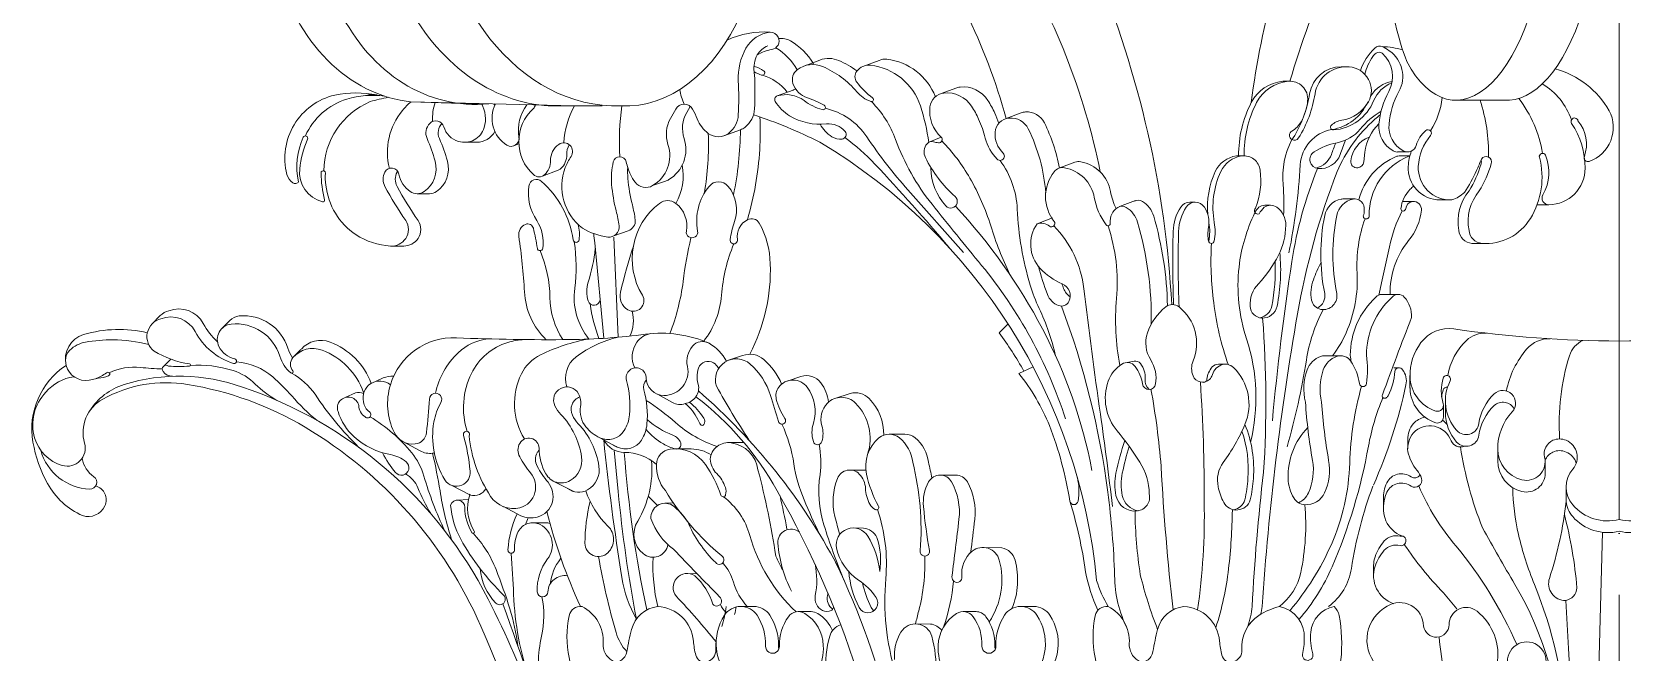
# Model space of a CAD drawing. Header units: millimetres. Extents: x 542654 to 551203, y 315718 to 321804.
# Drawn here: x 542954.1 to 543267.9, y 318043.9 to 318166.3 of the extents above; entities that cross this region are included whole.
import ezdxf

# ---------------------------------------------------------------- set-up
doc = ezdxf.new("R2010")
doc.units = ezdxf.units.MM
doc.linetypes.add('ACAD_ISO04W100', pattern=[30, 24, -3, 0, -3])
doc.layers.add('cad-block.com', color=250, linetype='Continuous')

msp = doc.modelspace()

# ---------------------------------------------------------------- linework, layer by layer
at = {"layer": 'cad-block.com', "color": 18, "linetype": 'ACAD_ISO04W100', "lineweight": 15, "ltscale": 4, "true_color": 0x000000}
msp.add_lwpolyline([(543267.27, 318415.49), (543267.27, 315911.75)], dxfattribs=at)
at = {"layer": 'cad-block.com', "color": 18, "lineweight": 15, "true_color": 0x000000}
for points in [[(543178.98, 318112.44, 0.085316), (543163.85, 318178.98, 0.058579), (543147.68, 318209.46, 0.066991), (543129.91, 318228.97, 0.040119), (543117.89, 318237.52, 0.167171), (543069.51, 318247.66, 0.006089), (543068.54, 318247.53, 0.006089)], [(543164.89, 318138.61, 0.088119), (543147.39, 318182.99, 0.134951), (543108.98, 318218.86, 0.138478), (543074.17, 318226.2, 0.934694)], [(543194.66, 318152.29, -0.077457), (543207.72, 318197.68, -0.151197), (543230.3, 318222.71, -0.172709)], [(543146.34, 318149.15, 0.08893), (543126.84, 318189.45, 0.152275), (543090.74, 318216.09, 6.807226)], [(543202.29, 318156.52, -0.029529), (543210.32, 318178.63, -0.074731), (543227.66, 318206.57, 363.288715)], [(543225.34, 318160.38, -0.060997), (543221.79, 318175.39, -0.060997)], [(543062.74, 318127.53, 0.1069), (543067.74, 318125.78, 0.487914), (543069.94, 318127.98, 0.032986), (543069.38, 318130.92, -0.043044), (543068.49, 318136.14, -0.07646), (543068.81, 318140.59, -0.798654), (543071.36, 318140.59, 0.050083), (543072.2, 318138.09, 0.060853), (543073.12, 318136.57, 0.37667), (543076.57, 318135.92, 0.351961), (543079.6, 318144.02, -0.211288), (543080.1, 318149.15), (543081.14, 318150.99, -0.584007), (543084.45, 318150.99, -0.033602), (543085.36, 318149.08, 0.137329), (543087.55, 318146.22, 0.334503), (543091.55, 318146.22, 0.222423), (543093.48, 318149.87, 0.02488), (543093.48, 318156.59, -0.140606), (543094.99, 318163.03, -0.244646), (543099.77, 318166.17)], [(543099.77, 318166.17, 0.129309), (543091.27, 318164.63, 0.598447)], [(543099.77, 318166.17, -0.286436), (543101.34, 318165.17, -0.497185), (543100.09, 318162.76, 0.092795), (543097.19, 318161.69, -6.529241)], [(543096.59, 318158.39, -0.146479), (543097.19, 318161.69, -0.165812), (543099.28, 318163.49, 4.013776)], [(543105.09, 318158.78, 0.118387), (543100.87, 318163.11, 0.118387)], [(543108.29, 318159.97, 0.124713), (543103.79, 318164.46, 0.175952), (543101.44, 318164.91, 0.175952)], [(543216.2, 318158.6, -0.118091), (543219.05, 318163.06, -0.118091)], [(543219.05, 318163.06, -0.293918), (543220.53, 318163.34, -1.516424)], [(543239.64, 318134.86, 0.062288), (543242, 318140.22, 0.922364), (543240.09, 318141.14, 0.006266), (543239.13, 318138.89, -0.043944), (543236.71, 318134.59, -0.13037), (543234.26, 318133.1, -0.445547), (543227.63, 318139.72, -0.164866), (543230.06, 318145.82, 0.924034), (543229.1, 318146.78, 0.148965), (543227.23, 318143.85, -0.484015), (543224.65, 318142.77, -0.296349), (543221.85, 318148.03, -0.104047), (543223.8, 318154.47, 0.383526), (543221.91, 318162.51, 0.033281), (543220.53, 318163.34, 0.033281)], [(543220.53, 318163.34, -0.066761), (543224.53, 318162.69, -3.105386)], [(543096.62, 318159.44, -0.056553), (543098.47, 318158.58, -0.886912), (543098.08, 318157.72, -0.058194), (543096.59, 318158.39, 0.009605), (543096.59, 318158.39)], [(543131.06, 318144.45, 0.045873), (543129.39, 318151.64, 0.291406), (543119.56, 318159.67, 0.271752), (543116.84, 318158.48, 0.324178), (543116.84, 318156.35, 0.079377), (543119.97, 318153.23, -0.868678), (543119.6, 318152.53, -0.130466), (543116.88, 318154.41, 0.115298), (543110.1, 318159.41, 0.271694), (543105.09, 318158.78, 0.318681), (543104.26, 318156.07, 0.237897), (543107.1, 318153.23, -0.044865), (543110.41, 318151.8, -0.897432), (543110.03, 318150.9, -0.091106), (543106.45, 318152.69, 0.241771), (543101.15, 318153.6, 0.485609), (543100.75, 318152.54, 0.122648), (543103.6, 318149.69, 0.163506), (543110.86, 318148.09, -0.25342), (543114.54, 318146.58, -0.594264), (543113.94, 318145.1, -0.168014), (543111.93, 318145.56, -0.131114), (543109.62, 318148.02)], [(543116.89, 318158.54, 0.056112), (543113.3, 318160.59, 0.192959), (543109.59, 318160.69, 0.192959)], [(543132.37, 318153.45), (543132.37, 318153.45, 0.27637), (543122.76, 318160.85, 0.133456), (543121.24, 318160.63, 0.133456)], [(543220.52, 318162.03, 0.307565), (543219.3, 318162.02, 0.091107), (543218.64, 318161.37, 0.08859), (543217.06, 318157.89, 3.647656)], [(543223.73, 318142.56, -0.157436), (543222.65, 318142.77, -0.296349), (543219.85, 318148.03, -0.104047), (543221.8, 318154.47, 0.347929), (543220.52, 318162.03, 0.347929)], [(543093.9, 318146.94, 0.072793), (543094.75, 318147.41, 0.222423), (543096.68, 318151.05, 0.02488), (543096.68, 318157.78, -0.025853), (543096.59, 318158.39, -0.025853)], [(543098.22, 318157.7, -0.166751), (543103.1, 318154.32, 2.49529)], [(543192.18, 318141.8, -0.120441), (543194.66, 318152.29, -0.257469), (543200.89, 318156.5, -0.022678), (543201.21, 318156.52, -0.022678)], [(543193.25, 318141.8, -0.120441), (543195.73, 318152.29, -0.257469), (543201.97, 318156.5, -0.468396), (543205.8, 318152.67, -0.105747), (543204.5, 318148.48, -0.137498), (543202.7, 318146.68, 0.585031), (543202.7, 318144.99, 0.401345), (543204.01, 318145.32, 0.10053), (543207.25, 318154.04, -0.392349), (543213.98, 318159.35, -0.251975), (543217.8, 318156.88, -0.257043), (543217.8, 318152.47, -0.235272), (543212.52, 318148.81, 0.151981), (543210.48, 318147.84, 0.708926), (543210.89, 318146.89, 0.285621), (543218.82, 318152.65, -0.209437), (543222.43, 318156.16, -0.209437)], [(543202.65, 318145.02, 0.108229), (543202.94, 318145.32, 0.10053), (543206.18, 318154.04, -0.369374), (543212.41, 318159.37, -0.369374)], [(543218.25, 318153.63, -0.212119), (543222.49, 318156.47, -0.212119)], [(543239.64, 318134.86, 0.227192), (543237.63, 318127.09, 0.374718), (543240.2, 318124.52, 0.278076), (543249.73, 318129.41, 0.206564), (543251.52, 318141.5, -0.929847), (543252.69, 318141.91, -0.236971), (543252.22, 318134.12, 0.578623), (543253.36, 318132.15, 0.412699), (543260.55, 318139.34, 0.148366), (543257.88, 318148.2, -1.241806), (543259.13, 318148.69, -0.262445), (543260.39, 318141.64, 0.628921), (543261.34, 318140.69, 0.456633), (543265.29, 318150.68, 0.197725), (543254.63, 318158.95, 0.197725)], [(543012.12, 318136.03, -0.083719), (543012.04, 318138.36, 1.143059), (543011.16, 318138.36, 0.058498), (543011.85, 318133.12, -0.568453), (543011.45, 318132.72, -0.374676), (543006.95, 318139.22, -0.072529), (543008.49, 318145.09, 0.984131), (543007.65, 318145.46, 0.166181), (543006.73, 318136.68, -0.417336), (543005.59, 318136.45, -0.183148), (543004.41, 318138.12, -0.42009), (543013.86, 318153.78, -2.388037)], [(543013.86, 318153.78, -0.098331), (543022.23, 318153.8, -3.430852)], [(543016.26, 318153, -0.101222), (543023.66, 318153.59, -16.303121)], [(543020.86, 318152.48, -0.030466), (543024.44, 318153.34, -0.030466)], [(543082.79, 318151.96, -0.071148), (543081.94, 318154.88, -9.527404)], [(543104.84, 318154.92, 0.021651), (543104.34, 318154.78, 0.01291), (543104.31, 318154.77, 0.01291)], [(543154.12, 318134.51, 0.095974), (543150.67, 318147.12, 0.305759), (543146.93, 318149.25, 0.371117), (543144.14, 318146.47, 0.220756), (543145.71, 318142.32, -1.009055), (543144.53, 318141.13, -0.133656), (543142.2, 318145.29, 0.046542), (543140.88, 318149.04, 0.03358), (543139.51, 318151.56, 0.287928), (543134.03, 318154.17, 0.347898), (543131.29, 318151.43, 0.238944), (543133.48, 318145.49, -0.728596), (543132.95, 318144.36, -0.036748), (543131.98, 318144.56, 0.294375), (543130.72, 318144.17, 0.297326), (543130.39, 318141.45, 0.097156), (543136.24, 318133.78, -1.061858), (543134.39, 318131.92, -0.174963), (543131.43, 318139.34, -0.174963)], [(543144.88, 318148.22, 0.025192), (543144.08, 318150.22, 0.03358), (543142.7, 318152.74, 0.287928), (543137.22, 318155.36, 0.070535), (543136.38, 318155.13, 0.070535)], [(543230.03, 318146.75, 0.120863), (543232.32, 318153.27, -5.961324)], [(543257.84, 318148.89, 0.175321), (543252.09, 318156, 0.175321)], [(543008.07, 318145.73, -0.214264), (543016.26, 318153, -1.36075)], [(543011.73, 318138.84, -0.301292), (543020.86, 318152.48, -1.501105)], [(543012.12, 318136.03, 0.225866), (543018.06, 318126.24, 0.132274), (543024.85, 318124, 0.261655), (543027.86, 318125.48, 0.310541), (543027.86, 318129.03, -0.026171), (543023.74, 318135.77, -0.25403), (543023.74, 318138.58, -0.70093), (543026.51, 318138.16, 0.194292), (543028.76, 318134.74, 0.311822), (543031.49, 318134.74, 0.318798), (543033.67, 318140.74, 0.038056), (543032.07, 318145.19, -0.305694), (543032.6, 318148.2, -0.5733), (543035.37, 318147.53, 0.251286), (543038.27, 318144.64, 0.414866), (543043.34, 318147.36, 0.205128), (543042.8, 318152.09, 0.205128)], [(543024.64, 318139.3, -0.237725), (543027.22, 318150.75, -0.045453), (543028.88, 318152.44, -0.045453)], [(543033.13, 318148.57, -0.080332), (543033.64, 318152.32, 1.600389)], [(543051.74, 318151.86, 0.201236), (543050.21, 318145.49, -0.642627), (543047.83, 318143.9, -0.392901), (543045.59, 318152.02)], [(543045.44, 318151.69, 0.015468), (543045.26, 318152.03, 0.015468)], [(543062.74, 318127.53, -0.332505), (543059.33, 318139.46, -0.059601), (543060.48, 318141.64, 0.831925), (543058.06, 318144.05, 0.255383), (543056.44, 318140.84, -0.218686), (543055.28, 318138.09, -0.388659), (543053.04, 318138.09, -0.440238), (543053.04, 318151.13, 0.153256), (543053.44, 318151.82, 0.153256)], [(543059.05, 318144.36, -0.106292), (543061.15, 318151.63, -1.818637)], [(543070.08, 318141.61, -0.043663), (543070.49, 318151.64, -3.744583)], [(543079.09, 318136.82, 0.069277), (543079.77, 318137.11, 0.351961), (543082.79, 318145.21, -0.211288), (543083.29, 318150.33), (543083.98, 318151.54)], [(543110.63, 318151.18, -0.190873), (543118.84, 318145.53, 0.033884), (543126.94, 318135.06, 0), (543137.88, 318122.74, -13.432039)], [(543119.73, 318152.5, -0.109377), (543124.5, 318145.02, 0.08149), (543131.69, 318132.25, 0.003091), (543141.46, 318120.19, -0.093576), (543158.04, 318089.9, -1.376333)], [(543156.83, 318139.38, 0.06871), (543153.86, 318148.3, 0.305759), (543150.12, 318150.44, 0.071069), (543149.29, 318150.25, 0.071069)], [(543220.28, 318150.6, 0.083046), (543216.16, 318147.06, -0.173743), (543211.59, 318144.37, 0.097074), (543207.05, 318142.55, 0.711167), (543207.85, 318139.29, 0.342134), (543212.23, 318142.07, -0.00686), (543213.29, 318144.9)], [(543210.56, 318146.97, 0.257531), (543217.65, 318152.44, 0.257531)], [(543241.47, 318141.56, 0.084056), (543239.82, 318152.77, 0.084056)], [(543252.12, 318142.28, 0.124616), (543247.46, 318153.1, 0.124616)], [(543032.55, 318134.32, 0.152295), (543033.91, 318134.74, 0.318798), (543036.1, 318140.74, 0.038056), (543034.5, 318145.19, -0.305694), (543035.03, 318148.2)], [(543093.9, 318146.94, -0.04832), (543092.53, 318134.07, 3.335535)], [(543095.27, 318129.19, 0.056011), (543097.7, 318143.04, 0.028257), (543097.73, 318149.46, 3.83741)], [(543164.16, 318058.04, 0.239744), (543109.57, 318144.46, 0.039699), (543096.47, 318149.87, 0.074944)], [(543196.83, 318052.89, -0.026612), (543203.79, 318110.61, -0.049635), (543211.62, 318138.67, -0.1143), (543219.06, 318149, -0.029602), (543220.12, 318149.87, -0.029602)], [(543210.56, 318146.97, 0.349978), (543204.33, 318140.02, -0.035633), (543202.1, 318122.63, -0.81846)], [(543219.86, 318148.11, 0.172334), (543217.09, 318142.52), (543216.85, 318140.58, -0.346083), (543215.69, 318139.42, -0.485793), (543214.3, 318140.81, -0.278844), (543217.96, 318145.5)], [(543041.87, 318144.46), (543041.87, 318144.46, 0.275429), (543045.45, 318146.6, 0.275429)], [(543060.12, 318143.99, 0.13737), (543059.63, 318142.02, -0.218686), (543058.47, 318139.27, -0.097294), (543057.93, 318138.94)], [(543087.55, 318146.22, -0.052817), (543086.78, 318134.44, -0.846108)], [(543114.49, 318145.38, -0.047086), (543120.43, 318140.16, -0.014242), (543135.05, 318123.72, 0.010849)], [(543133.63, 318144.73, -0.061896), (543139.16, 318137.4, -0.055436), (543143.28, 318127.98, 0.036041), (543147.04, 318118.39, 1.355104)], [(543202.7, 318144.99, 0.143837), (543200.95, 318136.09, -0.038592), (543201.04, 318130.08, 0.219367)], [(543207.44, 318139.38, 0.255575), (543210.49, 318142.07, -0.00544), (543211.32, 318144.31, -0.00544)], [(543145.12, 318140.88, -0.14831), (543148.51, 318131.3, 0.061444), (543151.07, 318116.25, 0.038127), (543152.82, 318111.71, -0.054927), (543156.07, 318102.35, -9.266412)], [(543168.01, 318131.38, -0.070185), (543166.91, 318134.75, 0.313854), (543161.03, 318140.63, 0.136223), (543159.89, 318140.52)], [(543180.43, 318111.99, -0.016383), (543180.34, 318126.89, -0.138745), (543181.83, 318131.66, -0.54169), (543185.43, 318131.66, -0.191704), (543186.24, 318127.63, 0.090098), (543186.24, 318124.99, 0.834698), (543187.38, 318124.99, 0.090098), (543187.38, 318128.67, -0.154238), (543188.66, 318138.69, -0.255994), (543192.81, 318141.77, -0.420342), (543196.43, 318138.96, -0.126604), (543195.51, 318131.46, 0.838806), (543196.22, 318130.37, -0.068991), (543197.25, 318131.64, -0.326625), (543199.72, 318131.64, -0.242631), (543201.49, 318128.09, -0.113862), (543200.05, 318122.18, -0.07489), (543196.08, 318116.57, 0.208429), (543194.44, 318112.12, 0.381367), (543196.76, 318109.8, 0.372913), (543199.77, 318112.12, 0.074997), (543200.3, 318122.7, -47.507584)], [(543186.11, 318130.17, -0.131234), (543187.58, 318138.69, -0.255994), (543191.74, 318141.77, -0.033995), (543192.18, 318141.8)], [(543225.95, 318141.75, 0.030199), (543225.77, 318141.71, 0.310048), (543217.93, 318129.96, -1.041298), (543216.77, 318129.93), (543216.77, 318129.93, 0.100222), (543216.95, 318131.07, 0.526277), (543214.77, 318133.25, 0.310378), (543211.53, 318130.01, 0.099962), (543211.53, 318114.66, -0.526277), (543208.39, 318111.51, -0.310378), (543206.57, 318113.33, -0.136719), (543206.92, 318117.35, -0.030632), (543208.43, 318120.71)], [(543223.82, 318141.77, 0.069608), (543223.4, 318141.71, 0.24171), (543215.92, 318133.1)], [(543231.93, 318133.09, -0.429791), (543225.64, 318139.72, -0.07501), (543226.25, 318142.71, -0.07501)], [(543237.65, 318134.86, 0.062288), (543240.01, 318140.22, 0.180662), (543240.01, 318140.97, 0.180662)], [(543027.47, 318124, 0.246996), (543030.29, 318125.48, 0.310541), (543030.29, 318129.03, -0.026171), (543026.16, 318135.77, -0.25403), (543026.16, 318138.58, -0.030707), (543026.26, 318138.73, -0.030707)], [(543071.73, 318127.03, 0.367681), (543073.14, 318129.16, 0.032986), (543072.57, 318132.11, -0.043044), (543071.69, 318137.33, -0.038175), (543071.67, 318139.56, -0.038175)], [(543081.14, 318132.42, 0.177225), (543082.42, 318139.96, -11.386361)], [(543174.95, 318108.61, 0.074759), (543172.23, 318128.72, 0.184582), (543170.02, 318131.62, 0.285791), (543168.35, 318131.62, 0.293131), (543166.87, 318128.51, -0.769799), (543166.05, 318128.18, -0.117217), (543163.71, 318133.57, 0.313854), (543157.83, 318139.44, 0.277597), (543155.78, 318138.66, 0.345232), (543155.78, 318128.84, -0.886167), (543154.87, 318127.93, 0.245635), (543152.41, 318128.38, 0.3525), (543153.03, 318119.59, 0.107462), (543157.38, 318116.55, -0.431093), (543158.7, 318113.06, -0.390077), (543156.66, 318112.26, -0.211023), (543154.46, 318114.46, -0.030649), (543152.71, 318119.95, -4.210327)], [(543207.75, 318139.3, 0.059187), (543202.69, 318120.97, 0.014813), (543198.84, 318089.54, 3.736823)], [(543055.57, 318105.52, -0.188883), (543051.28, 318114.95, 0.023683), (543050.17, 318125.92, -0.342578), (543051.5, 318128.28, -0.462894), (543053.04, 318127.5, -0.019309), (543053.83, 318123.54, 0.853204), (543054.89, 318123.54, 0.187607), (543053.7, 318129.03, -0.180973), (543052.14, 318135.83, -0.599333), (543054.64, 318136.76, -0.178638), (543060.88, 318125.23, 0.866899), (543062.06, 318125.23, 0.104569), (543061.86, 318128.27, 29.551117)], [(543095.78, 318102.65, 0.125904), (543099.79, 318120.51, 0.118346), (543097.62, 318128.5, 0.412718), (543095.27, 318129.19, 0.315105), (543093.3, 318125.27, -1.157598), (543091.86, 318125.27, -0.046289), (543092.72, 318128.83, 0.258388), (543091.5, 318135.77, 0.477037), (543087.7, 318135.77, 0.218821), (543085.45, 318126.94, -1.19976), (543083.23, 318126.94, 0.279958), (543081.14, 318132.42, 0.342548), (543077.92, 318132.42, 0.380371), (543074.55, 318114.3, -0.782962), (543071.67, 318111.42, -0.328446), (543070.22, 318114.91, -0.017164), (543072.79, 318124, 0.156442)], [(543222.06, 318114.47, -0.178868), (543225.72, 318125.09, 0.14518), (543228.23, 318131.07, 0.479421), (543226.53, 318132.77, 0.35188), (543225.14, 318131.38, -0.35188), (543224.66, 318130.9, -0.479421), (543224.2, 318131.36, -0.172321), (543226.05, 318135.2, 0.017305), (543226.69, 318135.88, 0.017305)], [(543237.65, 318134.86, 0.227192), (543235.64, 318127.09, 0.374718), (543238.21, 318124.52, 0.029704), (543239.44, 318124.51, 0.029704)], [(543136.3, 318131.86, -0.066711), (543153.47, 318107.66, -0.073968), (543163.23, 318079.75, 90406997043.419601)], [(543178.14, 318112.21, 0.065871), (543175.42, 318129.9, 0.184582), (543173.22, 318132.81, 0.269747), (543171.63, 318132.86, 0.269747)], [(543179.34, 318112.43, -0.015893), (543179.27, 318126.89, -0.138745), (543180.75, 318131.66, -0.253447), (543182.55, 318132.63, -0.253447)], [(543195.36, 318130.7, -0.052552), (543196.18, 318131.64, -0.148111), (543197.33, 318132.04)], [(543212.74, 318133.28, 0.045906), (543212.4, 318133.25, 0.310378), (543209.16, 318130.01, 0.099962), (543209.16, 318114.66, -0.33465), (543207.71, 318111.75)], [(543186.27, 318124.87, 0.05435), (543186.31, 318124.99, 0.087669), (543186.33, 318128.58, 0.087669)], [(543195.41, 318130.61, 0.086198), (543192.26, 318119.86, 0.110032), (543193.76, 318105.7, -0.138083), (543194.54, 318085.28, -0.979734)], [(543217.12, 318129.39, 0.099644), (543215.56, 318118.72, -0.117905), (543213.39, 318106.91, -0.056652), (543210.73, 318102.36, -0.500747)], [(543224.43, 318130.94, 0.061416), (543221.92, 318123.86, 0.000617), (543219.81, 318114.33, -0.485446)], [(543066.93, 318105.8), (543065.15, 318124.63, 0.007432), (543064.95, 318126.46)], [(543084.12, 318125.63, 0.0245), (543082.59, 318117.03, -0.060271), (543079.99, 318106.75, 4.724477)], [(543155.72, 318127.98, -0.165164), (543161.65, 318115.59, 0.005985), (543164.91, 318090.84, -0.00611), (543167.29, 318072.65, -1.125896)], [(543166.42, 318128, -0.103658), (543168.1, 318113.66, 0.069479), (543168.75, 318100.45, -10.594011)], [(543054.36, 318123.09, -0.097343), (543056.31, 318113.87, 0.141512), (543058.86, 318105.54, -1.845382)], [(543061.11, 318124.84, -0.069815), (543061.2, 318115.66, 0.202849), (543063.98, 318105.65, 14.008654)], [(543065.25, 318123.51, -0.049441), (543063.86, 318116.85, 0.153899), (543063.86, 318113.16, 0.80838), (543066.21, 318113.38, -4.499582)], [(543092.58, 318124.44, 0.078221), (543090.16, 318114.28, -0.14645), (543086.66, 318105.25, -1.134044)], [(543186.81, 318124.52, 0.045697), (543187.26, 318112.84, 0.053692), (543190.14, 318100.62, 0.3323)], [(543196.4, 318109.85, 0.304278), (543198.7, 318112.12, 0.062286), (543199.36, 318120.91)], [(543158.94, 318113.95, -0.141113), (543157.66, 318115.64, -0.005337), (543157.3, 318116.58)], [(543064.25, 318112.58, 0.053188), (543065.97, 318105.74, 1.186471)], [(543174.55, 318075.1, 0.137242), (543172.69, 318081.38, 0.034403), (543168.22, 318087.53, -0.265762), (543166.45, 318097.32, -0.164833), (543169.13, 318100.71, -0.397096), (543171.77, 318100.23, -0.119737), (543173.21, 318096.8, 0.852937), (543175.8, 318096.8, 0.18171), (543174.84, 318101.52, -0.224639), (543174.2, 318106.88, -0.145983), (543177.8, 318111.99, -0.346815), (543180.43, 318111.99, -0.33617), (543183.2, 318101.35, 0.19963), (543183.2, 318098.38, 0.520542), (543186.42, 318097.67, 0.141508), (543187.01, 318098.63, -0.266002), (543188.99, 318100.61, -0.264051), (543191.14, 318100.06, -0.311571), (543193.42, 318088.79, -0.057536), (543189.16, 318081.33, 0.219029), (543188.16, 318076.51, 0.286121)], [(543208.55, 318093.23, -0.146088), (543208.88, 318099.57, -0.225279), (543211.52, 318102.22, -0.344773), (543214.32, 318101.29, -0.108107), (543216.03, 318096.86, 0.856543), (543217.39, 318096.86, 0.077271), (543217.39, 318102.44, -0.210709), (543222.45, 318113.92, -0.455022), (543224.86, 318113.92, -0.187623), (543226.31, 318109.91, 0.005794), (543220.56, 318094.65, 0.738467), (543221.2, 318094.01, 0.150439), (543221.66, 318094.48, 0.106869), (543223.01, 318099.27, -0.378973), (543223.71, 318099.97, -0.24996), (543224.52, 318099.6, -0.218187), (543225.19, 318096.64, -0.053292), (543218.76, 318076.84, -0.053292)], [(543214.37, 318101.04, 0.019468), (543214.21, 318102.44, -0.210709), (543219.27, 318113.92, -0.216816), (543220.47, 318114.47)], [(543019.54, 318095.13, 0.21938), (543011.35, 318103.46, 0.315125), (543005.6, 318102, 0.371439), (543005.6, 318099.37, -0.928508), (543005.19, 318098.96, -0.140609), (543003.03, 318102.25, 0.356431), (542993.43, 318108.61, 0.52855), (542991.02, 318104.19, 0.220383), (542994.14, 318101.75, -1.038804), (542993.89, 318100.83, -0.196813), (542986.34, 318107.12, 0.380836), (542979.55, 318109.64, 0.629754), (542978.23, 318103.26, 0.099669), (542985.19, 318100.76, -0.864655), (542985.19, 318100.31, -0.041509), (542981.04, 318100.32, 0.902677), (542980, 318099.28, 0.245527), (542981.87, 318098.3, 0.30405)], [(542990.72, 318105.13, -0.088163), (542987.93, 318108.71, 0.380836), (542981.14, 318111.22, 0.137175), (542979.45, 318110.27)], [(543005.54, 318101.93, -0.074691), (543004.62, 318103.83, 0.356431), (542995.02, 318110.2, 0.173464), (542993.17, 318109.32)], [(543072.53, 318111.13, -0.188766), (543072.08, 318106.24, -1.385581)], [(543157.24, 318112.15, -0.056839), (543166.37, 318075.43, -0.024171), (543167.72, 318059.01, -19.530146)], [(543196.92, 318109.79, -0.035443), (543197.11, 318079.38, 0.01774), (543194.85, 318052.89, 9.459672)], [(543208.88, 318111.47, 0.084277), (543205.54, 318101.48, -0.032772), (543201.73, 318084.42, -0.748691)], [(542976.88, 318106.87, 0.132128), (542964.32, 318106.54, 0.403691), (542960.88, 318100.46, 0.394165), (542965.42, 318097.56, 0.016545), (542966.67, 318097.83, 0.016545)], [(543040.39, 318086.58, 1.447713), (543039.26, 318086.69, -0.039558), (543040.58, 318079.6, -0.32735), (543038.96, 318076.83, -0.375373), (543035.56, 318077.91, -0.18087), (543033.42, 318089.29, -0.087292), (543034.81, 318093.13, 1.262313), (543032.53, 318093.81, -0.013673), (543031.96, 318087.19, -0.349511), (543029.73, 318084.95, -0.319753), (543025.56, 318087.26, -0.186707), (543024.84, 318096.64, -0.342599), (543037.86, 318105.9, 0.013297), (543060.29, 318105.55, 0.030126), (543075.18, 318106.61, -0.138229), (543087.71, 318104.81, -0.650191)], [(543073.05, 318099.96, -0.273815), (543073.48, 318105.05, -0.198568), (543076.14, 318106.72, -0.681231)], [(543146.69, 318108.64), (543144.93, 318106.88, -0.029207), (543149.83, 318099.33, -0.029207)], [(543267.26, 318070.06, -0.282827), (543258.1, 318072.93, -0.374353), (543258.1, 318079.98, 0.507507), (543256.81, 318085.68, 0.207223), (543254.2, 318085.68, 0.365299), (543252.55, 318082.36, -0.562132), (543248.08, 318077.88, -0.344516), (543243.29, 318083.94, -0.19005), (543246.16, 318091.31, 0.961735), (543242.62, 318094.84, 0.173614), (543239.58, 318088.99, -0.63933), (543235.19, 318087.65, -0.308043), (543233.9, 318097.39, 1.085661), (543232.54, 318097.94, 0.151976), (543232.54, 318092.89, -0.604226), (543231.1, 318091.45, -0.32338), (543225.99, 318098.27, -0.167014), (543228.15, 318104.95, -0.273622), (543234.65, 318107.64, 0.034168), (543267.26, 318105.25, -417.913606)], [(543233.44, 318098.43, -0.16547), (543237.15, 318105.39, -0.205283), (543241.07, 318106.82, -0.944795)], [(543267.26, 318070.06, 0.282827), (543276.42, 318072.93, 0.374353), (543276.42, 318079.98, -0.507507), (543277.71, 318085.68, -0.207223), (543280.32, 318085.68, -0.365299), (543281.97, 318082.36, 0.562132), (543286.44, 318077.88, 0.344516), (543291.23, 318083.94, 0.19005), (543288.36, 318091.31, -0.961735), (543291.9, 318094.84, -0.173614), (543294.94, 318088.99, 0.63933), (543299.33, 318087.65, 0.308043), (543300.62, 318097.39, -1.085661), (543301.98, 318097.94, -0.151976), (543301.98, 318092.89, 0.604226), (543303.42, 318091.45, 0.32338), (543308.53, 318098.27, 0.167014), (543306.37, 318104.95, 0.273622), (543299.87, 318107.64, -0.034168), (543267.26, 318105.25, 417.913606)], [(542977.17, 318104.56, 0.064734), (542970.1, 318105.5, 0.043451), (542964.68, 318105.04, 0.153472), (542961.59, 318103.45, 0.190721), (542960.73, 318101.42, 0.853235)], [(543021.06, 318096.91, 0.215591), (543012.94, 318105.05, 0.308368), (543007.27, 318103.68, 0.308368)], [(543033.75, 318094.96, -0.153307), (543038.21, 318102.96, -0.164842), (543044.13, 318105.68, -1.258764)], [(543039.98, 318087.43, -0.193113), (543040.83, 318098.87, -0.207998), (543047.99, 318104.96, -0.05913), (543051.28, 318105.54, -0.84443)], [(543040.39, 318086.58, 0.125042), (543044.62, 318074.61, 0.317385), (543050.39, 318072.39, 0.275802), (543053.35, 318075.36, 0.235152), (543052.5, 318079.23, -0.040328), (543050.35, 318082.41, -0.263574), (543050.35, 318085.08, -0.765179), (543054.16, 318084.11, 0.123802), (543055.5, 318079.07, 0.418236), (543060.3, 318077.73, 0.310417), (543062.56, 318082.42, 0.151712), (543058.47, 318090.79, -0.075209), (543057.31, 318092.46, -0.977377), (543061.95, 318094.86, -0.169409), (543062.37, 318092.36, 0.216289), (543063.42, 318088.31, 0.112853), (543066.15, 318086.18, 0.378188), (543070.94, 318087.58, 0.118979), (543072.01, 318090.72, 0.088885), (543071.42, 318097.5, -1.137779), (543075.29, 318098.02, 0.410298), (543078.8, 318094.52, 0.482326), (543083.44, 318100.27, -0.235409), (543084.42, 318104.24, -0.361945), (543087.71, 318104.81, -0.137697), (543091.17, 318101.27, -2.620614)], [(543051.28, 318085.94, -0.256781), (543050.69, 318098.78, -0.165902), (543054.45, 318102.53, -0.070554), (543063.98, 318105.65, -1.192123)], [(543059.66, 318096.22, -0.321451), (543061.49, 318102.14, -0.105939), (543069.78, 318106.02, -1.257058)], [(543245, 318095.41, -0.129004), (543249.05, 318103.71, -0.229713), (543253.65, 318105.71, -0.95833)], [(543255.51, 318085.95, -0.092132), (543257.45, 318102.36, -0.21196), (543260.11, 318105.39, -1.564817)], [(542964.11, 318070.82, -0.165341), (542957.2, 318077.15, -0.081974), (542954.32, 318085.32, -0.300319), (542960.88, 318100.46, -1.718302)], [(542969.39, 318098.99, -0.14271), (542975.51, 318100.06, 0.019281), (542979.83, 318099.75, -59.038108)], [(542985.37, 318100.44, -0.096), (542993.81, 318099.44, -0.118048), (542998.19, 318096.78, 0.06467), (543002.42, 318093.56, -15.325898)], [(542994.5, 318101.16, -0.158378), (543001.63, 318098.17, -0.037368), (543005.38, 318094.43, 0.045203), (543010.36, 318089.6, 1.24171)], [(543080.47, 318093.16, 0.249167), (543082.96, 318092.95, 0.446678), (543085.57, 318096.76, -0.189803), (543085.83, 318100.37, -0.444328), (543088.92, 318100.74, -0.032824), (543089.62, 318099.85, -0.032824)], [(543118.99, 318082.91, 0.281842), (543116.6, 318093.01, 0.416008), (543111.06, 318093.01, 0.276211), (543109.96, 318088.55, -0.148902), (543109.96, 318085.43, -0.740793), (543108.28, 318085.43, -0.148902), (543108.28, 318089.07, 0.23743), (543107.06, 318096.14, 0.50418), (543101.44, 318096.14, 0.223714), (543100.97, 318093.81, 0.088712), (543102.68, 318089.99, -1.173646), (543101.38, 318089.38, 0.006184), (543099.83, 318094.54, 0.137742), (543095.81, 318100.73, 0.764024), (543089.17, 318096.33, 0.401173)], [(543102.03, 318096.77, 0.111314), (543098.5, 318101.62, 0.276508), (543094.33, 318102.38, 0.276508)], [(543151.64, 318100.17), (543148.85, 318098.88, 1.061705)], [(543170.2, 318101.03), (543171.55, 318101.3, -0.281931), (543172.8, 318100.83, -0.18825), (543173.75, 318097.73, 0.218286), (543174.5, 318095.69, 1.00155)], [(543189.58, 318100.69), (543188.2, 318100.69, 0.214726), (543186.98, 318100.14, 0.156821), (543185.91, 318097.71, -0.472393), (543185.06, 318097.14, 11.97404)], [(543205.36, 318093.23, -0.146088), (543205.7, 318099.57, -0.225279), (543208.34, 318102.22, -0.085769), (543209.14, 318102.36, -0.085769)], [(543063.99, 317966.58, 0.080287), (543042.67, 318049.04, 0.156435), (543008.04, 318088.25, 0.094056), (542984.8, 318096.71, 0.168485), (542968.1, 318093.81, 0.34982), (542964.51, 318085.12, -0.590322), (542960.1, 318080.72, -0.257607), (542954.66, 318086.16, -0.266918), (542956.86, 318095.16, -5.18428)], [(542962.41, 318098.23, 0.181794), (542956.86, 318095.16)], [(542965.51, 318091.45, -0.180824), (542972.31, 318096.69, -0.16203), (542995.63, 318096.17, -0.196072), (543044.14, 318054.35, -0.061932), (543060.33, 318009.77, -0.003807), (543062.19, 318001.32, -3.145949)], [(542966.67, 318097.83, 0.084902), (542968.8, 318098.99, -0.345846), (542969.39, 318098.99, -0.486054), (542969.39, 318098.53, -0.114955), (542968.69, 318098.2, -0.013817), (542966.67, 318097.83, 0.046088)], [(543005.36, 318098.89, -0.124663), (543009.97, 318094.75, 0.049924), (543018.6, 318084.29, 1.137692)], [(543024.84, 318096.64, 0.718797), (543019.53, 318093.26, 0.219038), (543020.7, 318091.3, -1.099717), (543019.84, 318090.29, -0.234225), (543018.6, 318092.53, 1.066502), (543014.51, 318091.35, 0.135261), (543017.68, 318086.37, 0.14063), (543024.88, 318082.85, -0.131989), (543027.95, 318081.42, -1.089196), (543025.85, 318079.31, -0.061121), (543023.3, 318083.22, -5.026389)], [(543025.48, 318098.32, 0.109918), (543023.41, 318098, 0.286112)], [(543068.88, 318084.72, 0.025929), (543069.59, 318084.34, 0.378188), (543074.38, 318085.73, 0.118979), (543075.45, 318088.88, 0.088885), (543074.86, 318095.66, -0.261924), (543075.33, 318097.53, -0.261924)], [(543111.27, 318093.2, 0.131593), (543109.75, 318097.04, 0.324623), (543105.84, 318098.28, 0.324623)], [(543148.85, 318098.88, -0.068659), (543154.89, 318088.57, 65.188761)], [(543184.63, 318097.19, -0.017612), (543185.39, 318073.49, -0.04096), (543184.08, 318052.24, -2.217556)], [(543019.54, 318094.9, 0.190915), (543017.98, 318095.05, 0.190915)], [(543059.81, 318076.19, 0.307832), (543063.74, 318075.89, 0.310417), (543065.99, 318080.58, 0.151712), (543061.91, 318088.95, -0.075209), (543060.75, 318090.62, -0.448308), (543062.22, 318094.23, -0.448308)], [(543075.3, 318093.54, -0.039693), (543081.08, 318089.19, 0.10246), (543089.3, 318084.48, 1.379027)], [(543145.86, 317822.16, -0.285243), (543127.33, 317853.27, 0.009206), (543127.33, 317954.78, 0.013196), (543125.49, 317995.88, 0.112999), (543101.11, 318075.74, 0.103267), (543085.12, 318094.27, 0.03261)], [(543112.96, 318061.06, 0.092599), (543085.6, 318095.42, -0.419231), (543085.6, 318095.42, -0.419231)], [(543095.56, 318085.77, -0.016607), (543089.17, 318096.33)], [(543122.18, 318086.69, 0.203668), (543119.29, 318093.91, 0.26494), (543115.57, 318094.94, 0.26494)], [(543174.89, 318095.75, -0.025231), (543176.88, 318080.51, 0.014902), (543179.26, 318052.24, -10.494715)], [(543216.44, 318096.33, 0.062684), (543214.09, 318081.2, -0.096937), (543210.47, 318065.15, -0.072265), (543202.28, 318052.07, 5.849524)], [(543220.65, 318094.1, 0.05511), (543217.79, 318084.51, -0.056638), (543210.63, 318060.75, -0.07848), (543204.08, 318050.34, 17.296046)], [(543232.59, 318090.24, -0.50559), (543231.1, 318089.14, -0.32338), (543225.99, 318095.96, -0.004522), (543225.98, 318096.15, -0.004522)], [(543233.39, 318096.13, 0.384152), (543232.54, 318095.63, 0.041342), (543232.23, 318094.26)], [(543083.81, 318093.19, -0.079786), (543086.67, 318090.07, -0.299892), (543086.67, 318088.78, -0.538589), (543086.04, 318088.78, -0.038015), (543085.48, 318089.77, 0.120693), (543082.96, 318092.95, -65.501912)], [(543208.55, 318093.23, 0.02686), (543209.94, 318081.69, -0.150944), (543209.14, 318075.33, -0.311192), (543205.24, 318072.98, -0.246169), (543203.06, 318074.3, -0.130107), (543201.94, 318078.12, -0.199221), (543205.82, 318088.22, -3.882084)], [(543205.36, 318093.23, 0.02686), (543206.76, 318081.69, -0.150944), (543205.96, 318075.33, -0.179989), (543203.99, 318073.35, -0.179989)], [(543246.54, 318091.85, 0.494267), (543242.62, 318092.53, 0.173614), (543239.58, 318086.68, -0.63933), (543235.19, 318085.34, -0.184409), (543232.97, 318091.16, -0.184409)], [(543020.83, 318090.32, -0.086021), (543029.04, 318083.21, -0.100422), (543031.45, 318078.63, 0.039521), (543035.58, 318067.81, -153.745048)], [(543075.52, 318089.75, 0.088417), (543080.55, 318086.71, -0.211926), (543082.11, 318085.15, -0.617815), (543081.04, 318083.97, -0.062625), (543078.69, 318084.97, -0.086629), (543075.27, 318087.84, -4.421994)], [(543102.08, 318088.85, -0.070793), (543104.44, 318081.03, 0.063635), (543106.46, 318073.94, 0.006921), (543109.48, 318067.16, 2.669737)], [(543154.89, 318088.57, -0.050133), (543158.9, 318073.67, 0.849586), (543160.5, 318073.67, 0.095121), (543160.37, 318078.35)], [(543188.16, 318076.51, 0.081511), (543189.24, 318073.43, 0.66773), (543194.47, 318073.93, 0.039829), (543195.09, 318078.15, 0.116897), (543193.42, 318088.79, 2.539267)], [(543191.22, 318071.97, 0.277727), (543193.4, 318073.93, 0.039829), (543194.02, 318078.15, 0.101859), (543192.84, 318087.49)], [(543222.73, 318053.44, -0.404941), (543219.09, 318060.84, -0.108864), (543220.92, 318063.98, -0.273028), (543224.03, 318064.91), (543224.03, 318064.91), (543224.03, 318064.91, 1.017526), (543224.38, 318066.82, -0.201335), (543221.25, 318069.79, -0.207166), (543221.41, 318075.44, -0.466882), (543226.21, 318076.62, 0.681454), (543228.26, 318078.15, 0.100621), (543227.37, 318079.72, -0.107819), (543225.56, 318083.42, -0.204463), (543226.67, 318087.14, -0.564623), (543234.08, 318085.56), (543234.08, 318085.56, 0.39555), (543236.72, 318084.52, 0.39555)], [(543225.53, 318085.82, -0.175226), (543226.67, 318088.98, -0.148268), (543228.9, 318090.27)], [(543232.43, 318089.66, -0.049492), (543233.3, 318088.79)], [(543077.32, 318080.93, 0.180707), (543070.99, 318083.29, -0.280478), (543066.93, 318085.76, -2.741388)], [(543066.93, 318085.76, 0.013974), (543070.5, 318058.6, 0.089974), (543073.37, 318050.42, -0.762391)], [(543089.1, 318045.9, 0.021436), (543081.25, 318054.9, -0.856473), (543084.88, 318058.97, -0.136522), (543088.45, 318053.34, 1.132892), (543089.78, 318054.79, -0.001288), (543080.69, 318064.2, -0.158403), (543076.25, 318070.26, -0.60135), (543080.44, 318072.89, -0.082189), (543083.43, 318069.68, 0.094421), (543089.01, 318061.55, 1.186249), (543090.22, 318062.87, -0.082709), (543079.1, 318075.75, -0.192959), (543077.32, 318080.93, -0.360566), (543080.05, 318083.91, -0.28114), (543087, 318080.88, -0.070401), (543090.04, 318074.88, 0.74775), (543090.98, 318074.93, 0.144328), (543090.92, 318076.39, 0.115506), (543089.21, 318079.12, -0.186061), (543087.93, 318081.96, -0.440091), (543092.09, 318085.17, -0.335479), (543097.36, 318079.83, -0.026406), (543100.86, 318062.84, 0.007353), (543102.39, 318059.79)], [(543109.4, 318084.85, -0.08979), (543109.6, 318078.93, 0.112094), (543110.37, 318069, 0.022476), (543114.3, 318058.12, 11.080145)], [(543142.97, 318049.86, 0.215134), (543144.97, 318062.06, 0.54123), (543139.64, 318063.81, 0.260801), (543137.6, 318058.77, -1.132892), (543135.63, 318058.77, 0.001476), (543137.01, 318070.11, 0.158403), (543135.55, 318077.48, 0.586556), (543131.03, 318077.48, 0.153026), (543130.01, 318072.59, 0.018108), (543131.17, 318063.91, -1.186249), (543129.38, 318063.91, 0.080464), (543127.89, 318081.34, 0.192959), (543125.28, 318086.15, 0.360566), (543121.23, 318086.15, 0.28114), (543118.77, 318078.98, 0.070401), (543121.13, 318072.69, -0.74775), (543120.46, 318072.02, -0.144328), (543119.42, 318073.06, -0.115506), (543118.57, 318076.17, 0.186061), (543117.34, 318079.03, 0.542068), (543113.04, 318078.17, 0.157962), (543112.54, 318070.64, 0.004332), (543113.47, 318067.07, 0.004332)], [(543131.67, 318078.24, 0.014514), (543130.99, 318081.34, 0.192959), (543128.38, 318086.15, 0.174776), (543126.36, 318086.88)], [(543174.55, 318075.1, -0.445888), (543172.2, 318071.75, -0.390826), (543167.97, 318074.79, -0.101158), (543167.97, 318079.2, -0.033525), (543169.74, 318085.63, -1.880949)], [(543172.36, 318071.77, -0.31018), (543169.23, 318074.79, -0.101158), (543169.23, 318079.2, -0.027333), (543170.61, 318084.46, -0.027333)], [(543235.95, 318084.38, 0.058257), (543240.29, 318068.42, 0.006295), (543246.68, 318057.25, -0.126523), (543256.06, 318024.66, 0), (543256.87, 317996.01, 1.706134)], [(542964.01, 318082.11, 0.190736), (542966.34, 318078.5, -0.742314), (542965.52, 318076.07, -0.328734), (542955.85, 318083.72, -32.181694)], [(543033.51, 318083.18, -0.034623), (543033.16, 318083.11, -0.155986), (543030.71, 318083.6)], [(543033.16, 318083.11, -0.01882), (543034.63, 318075.7, 0.037176), (543036.92, 318066.05, 9.462465)], [(543050.59, 318070.75, 0.154885), (543053.82, 318070.55, 0.275802), (543056.79, 318073.51, 0.235152), (543055.94, 318077.39, -0.040328), (543053.79, 318080.56, -0.263574), (543053.79, 318083.24, -0.076039), (543054.17, 318083.73)], [(543073.37, 318050.42, -0.023719), (543069.78, 318075.58), (543069.01, 318083.74)], [(543070.99, 318083.29, 0.034808), (543075.44, 318052.22, -4.139105)], [(543076.38, 318081.65, -0.153749), (543073.64, 318069.74, 0.386849), (543074.73, 318063.32, 0.597872), (543079.56, 318065.12, 0.286743)], [(543084.15, 318083.97, -0.145064), (543088.11, 318082.8, -0.145064)], [(543252.66, 318079.17, -0.486024), (543248.08, 318075.57, -0.344516), (543243.29, 318081.63, -0.014264), (543243.31, 318082.24, -0.014264)], [(543258.8, 318081.2, 0.212402), (543256.81, 318083.37, 0.207223), (543254.2, 318083.37, 0.204724), (543252.65, 318081.73, 0.204724)], [(543027.84, 318079.05, -0.163511), (543030.26, 318076.31, 0.030799), (543032.79, 318071.22, 3.739534)], [(543139.31, 318063.43, 0.00087), (543140.12, 318070.11, 0.158403), (543138.66, 318077.48, 0.271638), (543136.39, 318078.8, 0.271638)], [(543220.74, 318074.08, -0.11634), (543221.41, 318077.28, -0.466882), (543226.21, 318078.47, 0.378199), (543228, 318078.77)], [(542966.69, 318076.68, -0.470195), (542968.52, 318072.73, -0.375253), (542964.11, 318070.82)], [(543040.55, 318075.05, 0.008085), (543040.5, 318074.89, 0.227627), (543041.38, 318067.78, -0.805222), (543040.98, 318067.39, -0.141496), (543039.52, 318072.43, 0.848221), (543036.72, 318072.89, 0.109707), (543038.73, 318066.17, 0.072608), (543047.18, 318055.13, -1.013117), (543045.63, 318053.58, -0.17455), (543042.55, 318060.34)], [(543043.66, 318076.11, -0.15951), (543042.4, 318074.99, -0.169549), (543040.62, 318074.86)], [(543063.39, 318075.71, 0.11861), (543067.76, 318068.75, -0.420365), (543067.76, 318063.51, -0.663962), (543063.23, 318065.4, -0.063031), (543064.26, 318073.6, -2.781062)], [(543101.71, 318074.73, -0.010195), (543103.07, 318068.16, -0.010195)], [(543209.91, 318052.89, 0.199136), (543214.44, 318060.41, -0.052909), (543218.67, 318076.64, -9.122518)], [(543227.72, 318076.68, 0.077184), (543235.1, 318064.8, -0.070231), (543247.04, 318045.37, -2.70478)], [(543246.25, 318076.34, 0.051574), (543247.4, 318067.09, 0.040513), (543250.54, 318057.22, -0.0829), (543256.84, 318029.47, -1.059688)], [(543062.34, 318052.91, -0.046753), (543055.71, 318071.62, -3.624202)], [(543090.53, 318074.55, -0.165017), (543095.75, 318066.9, 0.137085), (543104.86, 318051.84, -4.10037)], [(543120.94, 318072.03, -0.103056), (543122.57, 318058.42, 0.094076), (543124.47, 318039.82, -0.507554)], [(543158.9, 318073.67, -0.038818), (543161.98, 318059.74, 0.058803), (543164.42, 318052.15, 2.71678)], [(543171.74, 318071.72, 0.034692), (543172.78, 318059.13, 0.031331), (543176.2, 318048.36, -1.884465)], [(543190.95, 318071.93, -0.023721), (543190.2, 318060.31, -0.04961), (543187.68, 318048.74, -1.758714)], [(543205.24, 318072.98, -0.075027), (543204.43, 318059.58, -0.177957), (543200.22, 318052.89, 2.935599)], [(543256.81, 318073.61, -0.048103), (543253.5, 318058.45, 0.508447), (543256.7, 318054.07, 0.344829), (543258.92, 318056.57, 0.041999), (543256.45, 318071.02, 10.380504)], [(543267.26, 318067.75, -0.282827), (543258.1, 318070.62, -0.155637), (543256.81, 318073.61, -0.155637)], [(543267.26, 318067.75, 0.282827), (543276.42, 318070.62, 0.155637), (543277.71, 318073.61, 0.155637)], [(543059.77, 318058.95, 0.447529), (543055.91, 318055.79, -0.958174), (543053.81, 318055.79, -0.176096), (543055.86, 318062.29, 0.463125), (543054.4, 318069.04, 0.420505), (543050.07, 318067.67, 0.132888), (543049.32, 318064.07, -1.061268), (543048.03, 318064.07, -0.094809), (543049.83, 318071.15)], [(543051.51, 318069.09, -0.018218), (543052.01, 318070.41, -0.018218)], [(543056.34, 318069.27, 0.07371), (543055.41, 318069.41)], [(543041.14, 318067.35, -0.094934), (543045.69, 318060.17, -0.019078), (543048.4, 318052.44, -0.043984), (543049.97, 318045.16, 4485.658853)], [(543103.96, 318055.91, -0.099192), (543101.27, 318065.41, -0.646584), (543105.53, 318067.58, -0.5077)], [(543112.83, 318064.39, -0.007328), (543112.83, 318064.39, -0.835246), (543119.03, 318066.76, -0.110892), (543121.38, 318059.78, 39.533916)], [(543118.19, 318068.34, -0.258239), (543120.83, 318066.53, -0.11817), (543121.38, 318059.78)], [(543218.8, 318061, -0.072709), (543219.09, 318062.69, -0.108864), (543220.92, 318065.83, -0.273028), (543224.03, 318066.76), (543224.03, 318066.76), (543224.03, 318066.76, 0.127152), (543224.51, 318066.78)], [(543263.97, 318067.53), (543261.32, 317969.47, 0.014485), (543261.32, 317864.02, 0.101888), (543267.26, 317822.11, 2.282092)], [(543048.67, 318063.38, -0.009578), (543049.14, 318055.28, 0.074393), (543052.36, 318038.32, 3.041376)], [(543056.37, 318057.32, -0.136624), (543058.37, 318062.29, 0.010021), (543058.48, 318062.43, 0.010021)], [(543065.89, 318062.74, 0.026133), (543069.36, 318047.75, 0.118528), (543071.49, 318043.99, 1.753794)], [(543076.66, 318062.59, 0.071978), (543077.6, 318052.89, -19.311406)], [(543112.83, 318064.39, 0.189545), (543117.21, 318058.12, -0.099902), (543120.66, 318054.67, -1.055841), (543117.31, 318052.69, -0.099117), (543115.27, 318059.79, -2.934674)], [(543130.27, 318062.84, -0.071399), (543129.07, 318052.02, 0.006353), (543128.44, 318049.47, 3.496464)], [(543147.47, 318052.5, 0.163538), (543148.08, 318062.06, 0.285677), (543145.49, 318064.48, 0.285677)], [(543224.87, 318065.14, 0.043186), (543232.58, 318055.59, 0), (543235.22, 318052.46, -2.149874)], [(543090.4, 318061.49, -0.114311), (543092.52, 318057.7, 0.116572), (543095.23, 318052.91, -4.878608)], [(543108.61, 318061.25, -0.102297), (543108.67, 318055.05, 0.334116), (543110.09, 318052.1, 0.242595), (543111.82, 318052.1, 0.435403), (543112.12, 318053.18, -0.280959)], [(543145.86, 317822.04, 0.326442), (543146.74, 317832.79, -0.273292), (543137.47, 317849.65, -0.033937), (543134.37, 317911.96, 0.031663), (543130.91, 317988.39, 0.030886), (543123.65, 318030.61, 0.055447), (543112.66, 318061.61, 0.016794), (543112.66, 318061.61, 0.016794)], [(543120.24, 318052.05, -0.107924), (543119.71, 318052.69, -0.068988), (543117.99, 318057.56)], [(543135.95, 318057.91, -0.062824), (543133.95, 318048.8, -3.388582)], [(543164.16, 318058.04, 0.05325), (543166.43, 318052.89, 1.727071)], [(543167.72, 318059.01, 0.115437), (543170.27, 318048.36, 95.705843)], [(543047.01, 318053.42, -0.008977), (543057.78, 318022.08, -1.374931)], [(543054.71, 318054.79, -0.108352), (543054.66, 318047.06, 0.106093), (543054.54, 318036.38, -0.103307)], [(543077.6, 318052.89, 0.312846), (543072.41, 318048.36, 0.019207), (543071.49, 318043.99, -0.218149), (543070.29, 318042.25, -0.27753), (543068.58, 318042.25, -0.279843), (543066.83, 318045.58, 0.299461), (543062.64, 318052.89, 0.393162), (543060.09, 318051.07, 0.101921), (543060.09, 318042.83, 0.279445), (543063.51, 318038.32, 0.508511)], [(543077.6, 318052.89, -0.376879), (543084.62, 318046.08, 0.042537), (543085.09, 318043.29, 0.407954), (543087.25, 318041.97, 0.368711), (543089.03, 318044.39, -0.046015), (543089.06, 318045.75, -0.046015)], [(543095.66, 318008.3, -0.073002), (543094.46, 318009.49, -0.177462), (543091.55, 318017.61, -0.466131), (543096.28, 318020.73, -0.095418), (543097.76, 318019.96, 1.121368), (543098.36, 318020.69, 0.018796), (543092.98, 318022.85, -0.143438), (543089.74, 318029.42, -0.844748), (543095.42, 318032.16), (543095.42, 318032.16, 1.113844), (543098.08, 318034.29, 0.099045), (543092.67, 318037.85, -0.190475), (543089.16, 318044.48, -0.173432), (543090.75, 318051.17, -0.542523), (543097.17, 318051.17, -0.154796), (543098.85, 318045.09, 1.038411), (543101.6, 318045.09, -0.167427), (543103.36, 318050.88, -0.397103), (543106.62, 318051.51, -0.245339), (543110.25, 318045.21, -0.125344), (543109.16, 318040.05, 1.302218), (543110.73, 318039.73, -0.084994), (543111.5, 318047.04, -0.248587), (543113.66, 318049.3, -0.248587)], [(543089.94, 318053.31, 0.143231), (543091.17, 318051.71, -3.077259)], [(543091.07, 318052.89, -0.054046), (543090.2, 318048.93, 9.064168)], [(543093.04, 318052.89, -0.031646), (543092.73, 318051.34, -0.764923)], [(543096.5, 318052.91, -0.25379), (543099.71, 318051.17, -0.154796), (543101.39, 318045.09, 0.109102), (543101.49, 318044.51, 0.109102)], [(543111.15, 318055.52, -0.007802), (543111.07, 318055.05, 0.287621), (543112.1, 318052.35)], [(543150.48, 318037.85, 0.190475), (543153.99, 318044.48, 0.173432), (543152.4, 318051.17, 0.542523), (543145.98, 318051.17, 0.154796), (543144.3, 318045.09, -1.038411), (543141.55, 318045.09, 0.167427), (543139.8, 318050.88, 0.397103), (543136.53, 318051.51, 0.245339), (543132.9, 318045.21, 0.125344), (543133.99, 318040.05, -1.302218)], [(543150.94, 318032.14, -0.216662), (543150.57, 318033.46, -0.178824), (543153.02, 318037.85, 0.190475), (543156.53, 318044.48, 0.173432), (543154.94, 318051.17, 0.25379), (543151.73, 318052.91)], [(543181.39, 318052.89, 0.312846), (543176.2, 318048.36, 0.019207), (543175.27, 318043.99, -0.218149), (543174.08, 318042.25, -0.27753), (543172.36, 318042.25, -0.279843), (543170.61, 318045.58, 0.299461), (543166.43, 318052.89, 0.393162), (543163.88, 318051.07, 0.101921), (543163.88, 318042.83, 0.279445), (543167.3, 318038.32, 0.508511)], [(543181.39, 318052.89, -0.376879), (543188.41, 318046.08, 0.042537), (543188.87, 318043.29, 0.407954), (543191.04, 318041.97, 0.368711), (543192.82, 318044.39, -0.2733), (543196.18, 318051.13, -0.082392), (543200.22, 318052.89, -0.372912), (543205.14, 318046.6, -0.058876), (543204.77, 318043.4, -0.305796), (543204.77, 318043.4, -0.168729)], [(543194.85, 318052.89, -0.054046), (543193.98, 318048.93, 9.064168)], [(543196.83, 318052.89, -0.031646), (543196.52, 318051.34, -0.764923)], [(543209.19, 318038.32, 0.280177), (543212.34, 318042.4, 0.076346), (543211.99, 318051.15, 0.159455), (543211.02, 318052.89, 0.341453), (543206.4, 318047.82, 0.089438), (543206.81, 318043.59, -1.197509), (543204.77, 318043.4, -2.907014)], [(543215.3, 318009.88, -0.437087), (543215.69, 318018.95, -0.335891), (543221.05, 318019.48, -0.054808), (543221.05, 318019.48, 0.906374), (543223.19, 318022.58, 0.121824), (543219.48, 318024.66, -0.324514), (543215.24, 318033.33, -0.478368), (543219.38, 318036.29, 0.760691), (543221.74, 318039.65, 0.02594), (543219.32, 318041.39, -0.479637), (543221.48, 318052.96, -0.584428), (543228.66, 318049.04, -0.21323), (543228.66, 318049.04, 0.933707), (543233.69, 318049.32, -0.62858), (543239.21, 318051.97, -0.275072), (543243.17, 318041.46, 1.194524), (543245.29, 318041.46, -1.194524), (543252.77, 318041.46, -0.011676), (543249.99, 318019.92, 1.294006), (543254.78, 318019.92, 0.154508), (543251.74, 318027.36, 6.728765)], [(543256.7, 318054.07, -0.012495), (543258.3, 318016.33, 0.002577), (543259.37, 317968.82, -1.028053)], [(543107.85, 318051.89, -0.142733), (543109.16, 318051.51, -0.143985), (543112.07, 318048.17, -0.143985)], [(543144.19, 318044.51, -0.109122), (543144.09, 318045.09, 0.167427), (543142.33, 318050.88, 0.24073), (543140.37, 318051.89)], [(543132.42, 318039.73, 0.084994), (543131.65, 318047.04, 0.658968), (543125.57, 318047.84, 0.152951), (543124.29, 318042.44, 0.009107)], [(543133.62, 318048.17, 0.198197), (543131.41, 318049.44)], [(543231.75, 318046.89, 0.064211), (543234.9, 318031.73, -0.023542), (543245.68, 318000.99, -31.518019)]]:
    msp.add_lwpolyline(points, format="xyb", dxfattribs=at)
for points in [[(543106.58, 318159.57), (543109.59, 318160.69)], [(543118.04, 318159.44), (543121.24, 318160.63)], [(543202.45, 318156.51), (543201.22, 318156.52)], [(543213.98, 318159.35), (543212.49, 318159.37)], [(543020.37, 318153.8), (543022.23, 318153.8)], [(543101.15, 318153.6), (543104.31, 318154.77)], [(543133.48, 318154.06), (543136.62, 318155.22)], [(543042.87, 318151.96), (543028.88, 318152.44)], [(543061.15, 318151.63), (543028.88, 318152.44)], [(543066.65, 318151.63), (543055.98, 318151.63)], [(543146.34, 318149.15), (543149.29, 318150.25)], [(543234.6, 318152.77), (543244.78, 318152.77)], [(543090.63, 318145.73), (543093.9, 318146.94)], [(543041.87, 318144.46), (543039.44, 318144.46)], [(543049.16, 318143.75), (543050.18, 318144.13)], [(543131.29, 318144.55), (543133.48, 318145.49)], [(543193.25, 318141.8), (543192.18, 318141.8)], [(543225.51, 318142.55), (543223.51, 318142.55)], [(543225.91, 318141.77), (543223.82, 318141.77)], [(543054.86, 318137.81), (543057.93, 318138.94)], [(543156.7, 318139.33), (543159.89, 318140.52)], [(543030.12, 318134.32), (543032.55, 318134.32), (543032.55, 318134.32)], [(543076.57, 318135.92), (543079.09, 318136.82)], [(543168.7, 318131.79), (543171.86, 318132.96)], [(543183.63, 318132.63), (543182.55, 318132.63)], [(543198.49, 318132.04), (543197.42, 318132.04)], [(543215.11, 318133.28), (543212.74, 318133.28)], [(543226.7, 318132.78), (543224.51, 318132.78)], [(543233.92, 318133.09), (543231.93, 318133.09), (543231.93, 318133.09)], [(543253.36, 318132.15), (543251.09, 318132.15)], [(543152.41, 318128.38), (543155.44, 318129.57)], [(543068.93, 318126.01), (543071.73, 318127.03)], [(543068.93, 318125.77), (543069.78, 318106.02)], [(543025.04, 318124), (543027.47, 318124)], [(543240.91, 318124.49), (543238.83, 318124.49), (543238.83, 318124.49)], [(543223.66, 318114.47), (543220.47, 318114.47)], [(542977.75, 318108.56), (542979.45, 318110.27)], [(542991.56, 318107.72), (542993.15, 318109.34)], [(543005.6, 318102), (543007.17, 318103.59)], [(543267.26, 318070.06), (543267.25, 318105.25)], [(543267.26, 318070.06), (543267.27, 318105.25)], [(542980.05, 318100.27), (542981.51, 318101.69)], [(543091.56, 318101.46), (543094.33, 318102.38)], [(543212.32, 318102.36), (543209.14, 318102.36)], [(543223.71, 318099.97), (543222.83, 318099.97)], [(543021.04, 318096.9), (543023.41, 318098)], [(543103.1, 318097.37), (543105.84, 318098.28)], [(543225.98, 318098.46), (543225.98, 318096.15)], [(543015.93, 318094.12), (543017.98, 318095.05)], [(543080.47, 318093.16), (543077.53, 318094.76)], [(543112.5, 318093.93), (543115.57, 318094.94)], [(543232.59, 318092.55), (543232.59, 318090.24)], [(543232.97, 318091.16), (543232.97, 318093.47)], [(543030.71, 318083.6), (543027.27, 318085.44)], [(543069.59, 318084.34), (543066.15, 318086.18)], [(543091.48, 318085.22), (543094.58, 318085.22)], [(543123.25, 318086.88), (543126.36, 318086.88)], [(543225.53, 318085.82), (543225.53, 318083.98)], [(543081.04, 318083.97), (543084.15, 318083.97)], [(543243.29, 318081.63), (543243.29, 318083.99)], [(543252.66, 318079.17), (543252.66, 318081.48)], [(543115.47, 318079.82), (543118.57, 318079.82)], [(543133.29, 318078.8), (543136.39, 318078.8)], [(543040.5, 318074.89), (543037.06, 318076.73)], [(543061.06, 318075.55), (543056.96, 318077.65)], [(543256.81, 318073.61), (543256.78, 318076.45)], [(543038.08, 318073.86), (543040.25, 318073.97)], [(543050.59, 318070.75), (543047.15, 318072.59)], [(543077.56, 318072.84), (543075.72, 318074.67)], [(543079.05, 318073.27), (543080.68, 318073.32)], [(543220.74, 318074.47), (543220.74, 318072.63)], [(543055.41, 318069.41), (543052.91, 318069.41)], [(543116.15, 318068.39), (543118.19, 318068.34)], [(543141.74, 318064.54), (543145.49, 318064.48)], [(543083.38, 318059.41), (543085.36, 318059.36)], [(543218.8, 318059.02), (543218.8, 318061)], [(543093.96, 318052.91), (543096.5, 318052.91)], [(543149.19, 318052.91), (543151.73, 318052.91)], [(543105.32, 318051.89), (543107.85, 318051.89)], [(543137.83, 318051.89), (543140.37, 318051.89)], [(543128.44, 318049.47), (543131.41, 318049.44)]]:
    msp.add_lwpolyline(points, dxfattribs=at)
at = {"layer": 'cad-block.com', "color": 18, "lineweight": 15, "true_color": 0x000000, "extrusion": (0, 0, -1)}
for centre, major_axis, ratio, start_param, end_param in [((543069.51, 318199.65), (0, 48.02), 0.755242, 3.11915, 6.255216), ((543036.64, 318200.02), (10.42, 47.14), 0.734723, 3.05938, 5.152946), ((543072.25, 318188.92), (1.92, 37.28), 0.694029, -0.071577, 3.141593), ((543236.71, 318189.39), (2.11, 36.62), 0.447549, 0.504955, 3.772737), ((543045.88, 318200.02), (9.21, 47.6), 0.740806, 2.93034, 3.908798), ((543057.63, 318199.65), (0, 48.02), 0.755242, 3.11915, 4.060042), ((543246.88, 318189.39), (2.11, 36.62), 0.447549, 2.088037, 3.159309)]:
    msp.add_ellipse(centre, major_axis=major_axis, ratio=ratio, start_param=start_param, end_param=end_param, dxfattribs=at)

doc.saveas('drawing.dxf')
